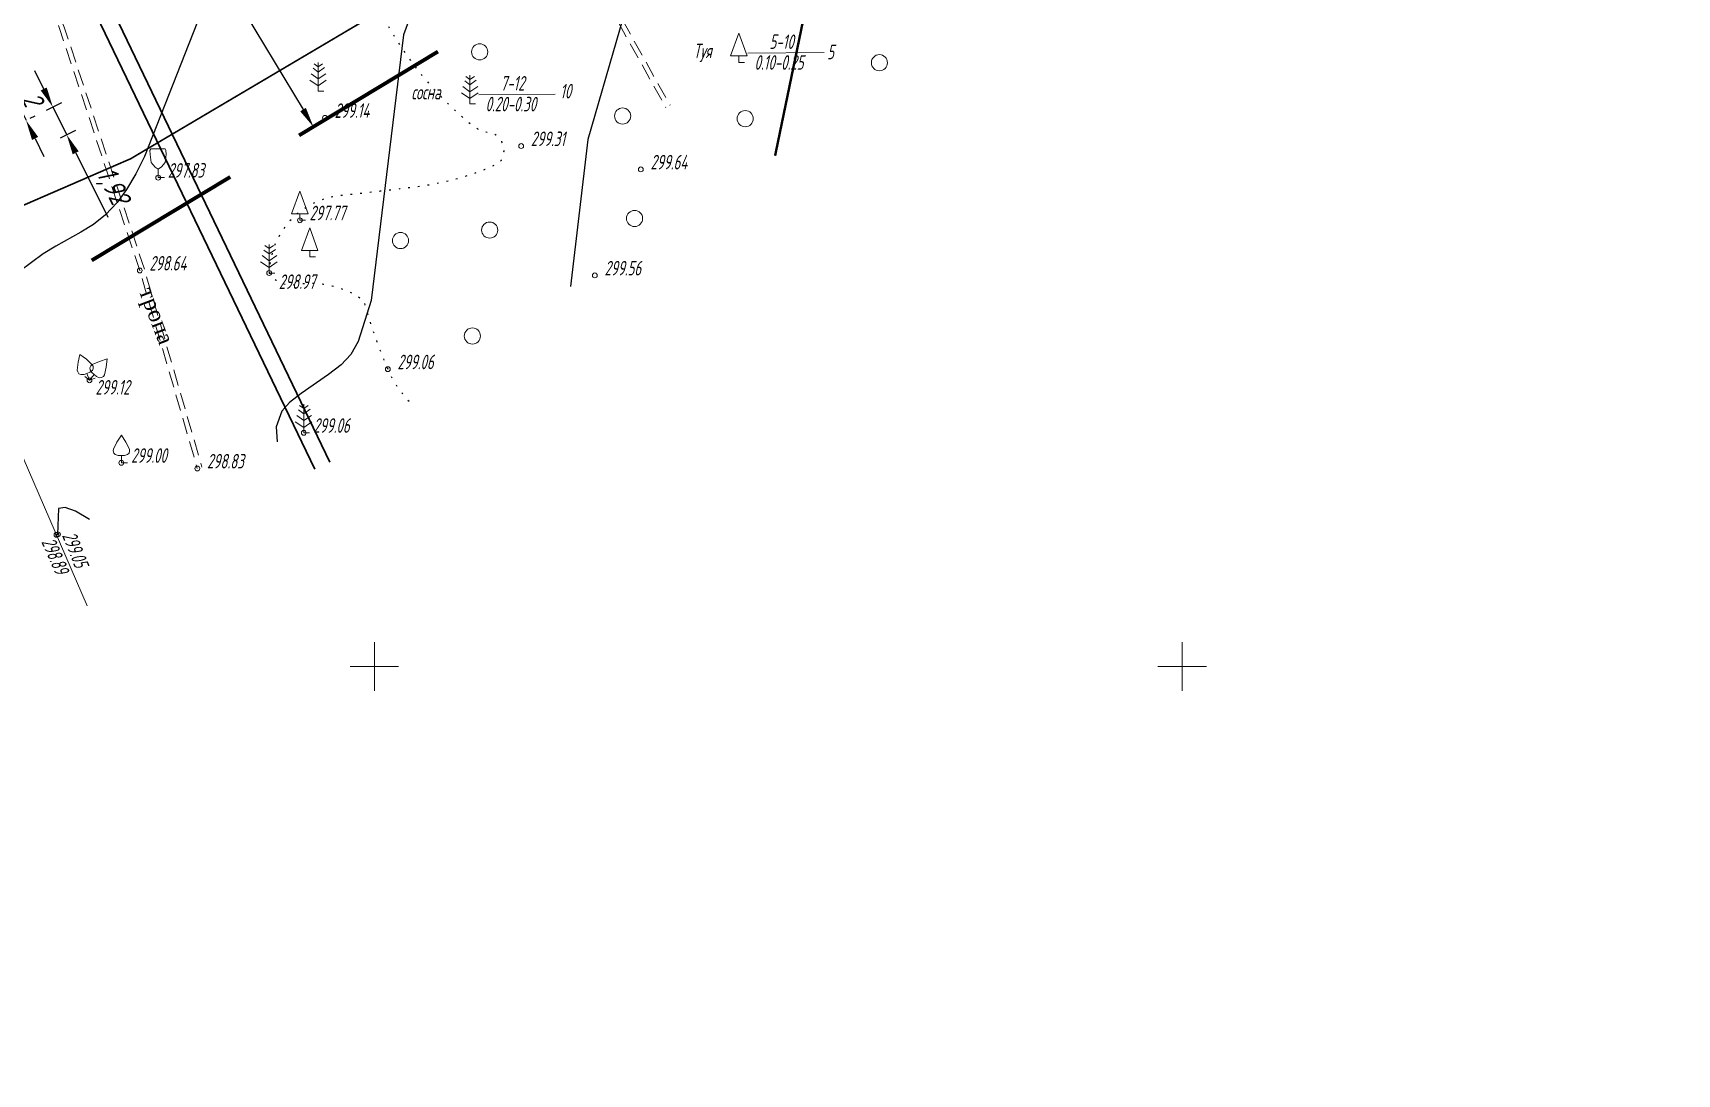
# Model space of a CAD drawing. Header units: metres. Extents: x -857 to 4713, y -766 to 4803.
# Drawn here: x 1919.6 to 2021.4, y 1957.4 to 2021.8 of the extents above; entities that cross this region are included whole.
import ezdxf
from ezdxf.lldxf.tags import DXFTag

# ---------------------------------------------------------------- set-up
doc = ezdxf.new("R2010")
doc.units = ezdxf.units.M
for name, pattern in [('71327800', [1, 0, -1]), ('DASHED', [0.75, 0.5, -0.25]), ('DASHEDX2', [1.5, 1, -0.5])]:
    doc.linetypes.add(name, pattern=pattern)
for name, color, linetype, lineweight, transparency in [('31252100', 7, 'Continuous', 18, 0.65), ('71133200', 7, 'Continuous', 18, 0.65), ('71133300', 7, 'Continuous', 18, 0.65), ('71133600', 7, 'Continuous', 18, 0.65), ('71133800', 7, 'Continuous', 18, 0.65), ('Commun', 7, 'Continuous', 18, 0.65), ('GEO_POINTS', 7, 'Continuous', 18, 0.65), ('Grid', 7, 'Continuous', 18, 0.65), ('Otm', 7, 'Continuous', 18, 0.65), ('Sit', 7, 'Continuous', 18, 0.65), ('Text', 7, 'Continuous', 18, 0.65)]:
    doc.layers.add(name, color=color, linetype=linetype, lineweight=lineweight, transparency=transparency)
for name, color, linetype in [('71327800', 7, 'Continuous'), ('R_Поверхность1_CNT-MAJ', 7, 'Continuous'), ('R_Поверхность1_CNT-MIN', 7, 'Continuous')]:
    doc.layers.add(name, color=color, linetype=linetype)
doc.layers.add('оси и размеры', color=7, linetype='Continuous', lineweight=18)
doc.styles.add('eskd', font='ESKD1.shx', dxfattribs={"width": 1.2, "oblique": 15})
doc.styles.get("Standard").update_dxf_attribs({"font": 'GOST_0.TTF', "oblique": 15})
doc.styles.add('style1', font='times.ttf', dxfattribs={"height": 1})
tags = doc.linetypes.add('122-6_3 Газопровод-тр.подземный', pattern='A,8,-2,8,-2,2.7,["Г",Standard,S=2.5,R=0,X=0,Y=-1.25],-2.5,2.8,-2,8,-2,8,-2', length=50).pattern_tags.tags
tags[12] = DXFTag(74, 10)
doc.linetypes.add('KABELww_500', pattern='A,0.0001,-0.4,[131,ltypeshp.shx,S=0.4,R=90,X=0.4,Y=-0.4],0.2,[131,ltypeshp.shx,S=0.2,R=90,X=0.4,Y=-0.2],3.6,[131,ltypeshp.shx,S=0.2,R=-90,X=-0.4,Y=0.2],0.2,[131,ltypeshp.shx,S=0.4,R=-90,X=-0.4,Y=0.4],-0.8,4,-0.4', length=9.6001)
doc.dimstyles.new('ISO-25', dxfattribs={"dimtxt": 2.5, "dimasz": 2.5, "dimexe": 1.25, "dimexo": 0.625, "dimtad": 1, "dimtxsty": 'Standard', "dimcen": 2.5, "dimadec": 0, "dimazin": 0, "dimtfac": 1, "dimtmove": 0, "dimatfit": 3, "dimfxl": 1, "dimarcsym": 0})

# ---------------------------------------------------------------- blocks, each defined once
blk = doc.blocks.new('71133200')
for p, q in [((-0.924145, 3.560442), (-1.024145, 3.360442)), ((-1.024145, 3.360442), (-0.977382, 2.864397)), ((-0.977382, 2.864397), (-0.861899, 1.88241)), ((-0.024145, 3.560442), (-0.924145, 3.560442)), ((-0.024145, 3.560442), (0.875855, 3.560442)), ((0.861899, 1.88241), (0.975974, 2.864397)), ((0.875855, 3.560442), (0.958164, 3.395824)), ((0.975974, 2.864397), (0.958164, 3.395824)), ((-0.861899, 1.88241), (-0.374616, 1.28565)), ((-0.374616, 1.28565), (0, 1.039723)), ((0, 1.039723), (0.401375, 1.321765)), ((0, 0), (0, 1.039723)), ((0.8, 0), (0, 0)), ((0.401375, 1.321765), (0.861899, 1.88241))]:
    blk.add_line(p, q)
at = {"style": 'eskd', "oblique": 14.99997778}
blk.add_attdef('Z', (1.873004, -0.239356), '', height=2, dxfattribs=at)
blk = doc.blocks.new('71133300')
for p, q in [((0, 0.91), (0, 0)), ((0, 0), (0.76, 0))]:
    blk.add_line(p, q)
blk.add_lwpolyline([(0, 0.91), (-0.38, 0.91), (-0.76, 1.03), (-0.95, 1.21), (-1.01, 1.47), (-0.99, 1.69), (-0.54, 2.57), (0, 3.42), (0.54, 2.57), (0.99, 1.69), (1.01, 1.47), (0.95, 1.21), (0.76, 1.03), (0.39, 0.91)], close=True)
at = {"style": 'eskd', "oblique": 15}
blk.add_attdef('Z', (1.77, -0.69), '', height=2, dxfattribs=at)
blk = doc.blocks.new('71133600')
for p, q in [((-0.86, 2.16), (0, 1.51)), ((-0.52, 3.39), (0, 3.02)), ((0, 3.02), (0.55, 3.39)), ((0, 1.51), (0.96, 2.16))]:
    blk.add_line(p, q)
for points in [[(-0.64, 2.84), (0, 2.37), (0, 2.37), (0.78, 2.93)], [(0.71, 0), (0, 0), (0, 3.55)], [(-1.05, 1.38), (0, 0.67), (1, 1.38)]]:
    blk.add_lwpolyline(points)
at = {"style": 'eskd', "oblique": 15}
blk.add_attdef('Z', (2.03, -0.19), '', height=2, dxfattribs=at)
blk = doc.blocks.new('71133800')
blk.add_lwpolyline([(0.71, 0), (0, 0), (0, 0.8), (-1.03, 0.8), (0, 3.61), (1.01, 0.8), (-0.03, 0.8)])
at = {"style": 'eskd', "oblique": 15}
blk.add_attdef('Z', (1.57, -0.8), '', height=2, dxfattribs=at)
blk = doc.blocks.new('31252100a')
blk.add_circle((0, 0), 1)
blk = doc.blocks.new('GRID')
at = {"layer": 'Grid', "color": 104}
blk.add_line((-1.5, 0), (1.5, 0), dxfattribs=at)
for points in [[(0, 0), (0, 1.5)], [(0, 0), (0, -1.5)]]:
    blk.add_lwpolyline(points, dxfattribs=at)
blk = doc.blocks.new('*D337')
at = {"color": 0, "lineweight": -2, "transparency": 16777216}
for p, q in [((1917.78, 2019.35), (1917.23, 2020.47)), ((1918.34, 2018.23), (1919.22, 2016.44)), ((1918.59, 2018.36), (1918.9, 2018.51)), ((1919.48, 2016.56), (1919.79, 2016.71)), ((1919.78, 2015.31), (1920.33, 2014.19))]:
    blk.add_line(p, q, dxfattribs=at)
at = {"color": 0, "transparency": 16777216}
for points in [[(1917.97, 2019.45), (1917.6, 2019.26), (1918.34, 2018.23)], [(1919.97, 2015.41), (1919.59, 2015.22), (1919.22, 2016.44)]]:
    blk.add_solid(points, dxfattribs=at)
at = {"layer": 'Defpoints', "color": 0, "transparency": 16777216}
for p in [(1918.31, 2018.22), (1919.2, 2016.42), (1919.22, 2016.44)]:
    blk.add_point(p, dxfattribs=at)
at = {"color": 0, "transparency": 16777216, "insert": (1919.62, 2017.75), "char_height": 1.25, "attachment_point": 5, "rotation": 296.2844}
blk.add_mtext('2', dxfattribs=at)
blk = doc.blocks.new('*D344')
at = {"color": 0, "lineweight": -2, "transparency": 16777216}
for p, q in [((1920.32, 2018.37), (1919.76, 2019.49)), ((1920.49, 2017.06), (1921.44, 2017.54)), ((1920.88, 2017.26), (1921.74, 2015.54)), ((1921.35, 2015.35), (1922.3, 2015.82)), ((1922.3, 2014.42), (1924.29, 2010.45))]:
    blk.add_line(p, q, dxfattribs=at)
at = {"color": 0, "transparency": 16777216}
for points in [[(1920.5, 2018.47), (1920.13, 2018.28), (1920.88, 2017.26)], [(1922.48, 2014.52), (1922.11, 2014.33), (1921.74, 2015.54)]]:
    blk.add_solid(points, dxfattribs=at)
at = {"layer": 'Defpoints', "color": 0, "transparency": 16777216}
for p in [(1920.21, 2016.92), (1921.07, 2015.21), (1921.74, 2015.54)]:
    blk.add_point(p, dxfattribs=at)
at = {"color": 0, "transparency": 16777216, "insert": (1924.5, 2012.34), "char_height": 1.25, "attachment_point": 5, "rotation": 296.6612}
blk.add_mtext('1,92', dxfattribs=at)
blk = doc.blocks.new('*D357')
at = {"color": 0, "lineweight": -2, "transparency": 16777216}
for p, q in [((1915.72, 2051.94), (1915.98, 2052.1)), ((1916.09, 2050.71), (1936.37, 2017.1)), ((1937.28, 2016.19), (1937.55, 2016.35))]:
    blk.add_line(p, q, dxfattribs=at)
at = {"color": 0, "transparency": 16777216}
for points in [[(1916.27, 2050.82), (1915.91, 2050.6), (1915.45, 2051.78)], [(1936.54, 2017.21), (1936.19, 2016.99), (1937.01, 2016.03)]]:
    blk.add_solid(points, dxfattribs=at)
at = {"layer": 'Defpoints', "color": 0, "transparency": 16777216}
for p in [(1915.45, 2051.78), (1937.01, 2016.03, 300.75), (1937.01, 2016.03)]:
    blk.add_point(p, dxfattribs=at)
at = {"color": 0, "transparency": 16777216, "insert": (1927.03, 2034.39), "char_height": 1.25, "attachment_point": 5, "rotation": 301.0986}
blk.add_mtext('40', dxfattribs=at)

msp = doc.modelspace()

# ---------------------------------------------------------------- linework, layer by layer
at = {"linetype": 'DASHED', "lineweight": 70, "ltscale": 20, "elevation": 300.747}
msp.add_lwpolyline([(2015.012, 2171.826), (1970.385, 2036.163), (1889.966, 1987.654)], dxfattribs=at)
msp.add_circle((1927.819, 2018.595), 2784.802)
at = {"layer": '71327800', "linetype": '71327800', "ltscale": 0.5, "elevation": 303.345, "flags": 128}
msp.add_lwpolyline([(1940.579, 2024.391, 0.1198235), (1946.777, 2016.169, 0.1626358), (1948.115, 2015.659, -0.4805931), (1948.497, 2013.781, -0.0793003), (1943.589, 2012.345, -0.0053635), (1938.651, 2011.772, 0.3787898), (1934.265, 2006.987, 0.3208535), (1936.007, 2006.296, -0.1944736), (1940.117, 2005.301, 0.0367257), (1941.609, 2001.035, 0.0902399), (1942.952, 1999.028, 5.52321)], format="xyb", dxfattribs=at)
at = {"layer": 'Commun', "color": 1, "linetype": 'KABELww_500', "lineweight": 30, "elevation": 289.986, "flags": 128}
for points in [[(1823.243, 2243.929), (1855.866, 2166.081), (1875.595, 2122.577), (1937.084, 1994.846)], [(1911.599, 2187.963), (1910.82, 2191.881), (1900.057, 2189.589), (1901.548, 2182.887), (1892.621, 2181.167), (1874.222, 2128), (1938.021, 1995.278)]]:
    msp.add_lwpolyline(points, dxfattribs=at)
at = {"layer": 'GEO_POINTS', "color": 1}
for points, elevation in [([(1937.72, 2016.59), (1937.72, 2016.59)], 299.141), ([(1949.862, 2014.843), (1949.862, 2014.843)], 299.306), ([(1927.396, 2012.891), (1927.396, 2012.891)], 297.83), ([(1957.27, 2013.4), (1957.27, 2013.4)], 299.643), ([(1936.17, 2010.253), (1936.17, 2010.253)], 297.774), ([(1926.259, 2007.143), (1926.259, 2007.143)], 298.639), ([(1934.265, 2006.987), (1934.265, 2006.987)], 298.972), ([(1954.423, 2006.84), (1954.423, 2006.84)], 299.558), ([(1941.609, 2001.035), (1941.609, 2001.035)], 299.063), ([(1923.147, 2000.351), (1923.147, 2000.351)], 299.124), ([(1936.409, 1997.1), (1936.409, 1997.1)], 299.055), ([(1925.12, 1995.244), (1925.12, 1995.244)], 299), ([(1929.821, 1994.896), (1929.821, 1994.896)], 298.834), ([(1921.103, 1990.786), (1921.103, 1990.786)], 298.893), ([(1921.201, 1990.818), (1921.201, 1990.818)], 299.048)]:
    msp.add_lwpolyline(points, dxfattribs=dict(at, elevation=elevation))
for centre in [(1937.72, 2016.59, 299.141), (1949.862, 2014.843, 299.306), (1927.396, 2012.891, 297.83), (1957.27, 2013.4, 299.643), (1936.17, 2010.253, 297.774), (1926.259, 2007.143, 298.639), (1934.265, 2006.987, 298.972), (1954.423, 2006.84, 299.558), (1941.609, 2001.035, 299.063), (1923.147, 2000.351, 299.124), (1936.409, 1997.1, 299.055), (1925.12, 1995.244, 299), (1929.821, 1994.896, 298.834), (1921.103, 1990.786, 298.893), (1921.201, 1990.818, 299.048)]:
    msp.add_circle(centre, 0.15, dxfattribs=at)
at = {"layer": 'R_Поверхность1_CNT-MAJ', "color": 32, "const_width": 0.15, "elevation": 300}
msp.add_lwpolyline([(1972.204, 2041.273, 0.0271106), (1965.579, 2014.242, -2.4523453)], format="xyb", dxfattribs=at)
at = {"layer": 'R_Поверхность1_CNT-MIN', "color": 32}
for points, elevation in [([(1973.888, 2066.961), (1973.879, 2066.95), (1973.343, 2065.988), (1973.055, 2065.006), (1972.752, 2063.162), (1972.502, 2062.389), (1972.058, 2061.649), (1971.094, 2060.413), (1967.353, 2049.171), (1957.081, 2025.953), (1953.995, 2015.258), (1952.922, 2006.16)], 299.5), ([(1943.607, 2049.739), (1939.813, 2044.875), (1935.666, 2038.617), (1930.553, 2024.385), (1926.543, 2014.194), (1926.006, 2013.12), (1925.448, 2012.165), (1924.864, 2011.35), (1924.143, 2010.587), (1923.392, 2009.992), (1922.621, 2009.51), (1921.058, 2008.658), (1920.287, 2008.176), (1915.209, 2004.419), (1915.209, 2004.419)], 298.5), ([(1943.555, 2024.397), (1942.582, 2021.734), (1940.586, 2005.289), (1939.774, 2002.749), (1939.322, 2001.945), (1938.73, 2001.314), (1937.948, 2000.704), (1936.243, 1999.542), (1935.532, 1998.983), (1935.059, 1998.436), (1934.693, 1997.469), (1934.763, 1996.549)], 299), ([(1923.141, 1991.736), (1922.284, 1992.25), (1921.645, 1992.474), (1921.225, 1992.407), (1921.171, 1990.808), (1921.115, 1990.759)], 299)]:
    msp.add_lwpolyline(points, dxfattribs=dict(at, elevation=elevation))
at = {"layer": 'Sit', "elevation": 296.015}
msp.add_lwpolyline([(1882.561, 2079.818), (1892.248, 2057.394), (1897.725, 2044.838), (1903.459, 2031.606), (1906.813, 2023.818), (1913.024, 2009.432), (1923.006, 1986.394)], dxfattribs=at)
at = {"layer": 'Sit', "linetype": 'DASHEDX2', "flags": 128}
for points, elevation in [([(1902.857, 2069.872), (1906.991, 2059.029), (1912.8, 2044.229), (1916.803, 2034.897), (1921.296, 2022.114), (1926.259, 2007.143), (1929.821, 1994.896)], 296.46), ([(1903.138, 2069.979), (1907.271, 2059.138), (1913.078, 2044.343), (1917.083, 2035.006), (1921.58, 2022.21), (1926.545, 2007.232), (1930.109, 1994.98)], 296.46), ([(1948.873, 2034.015), (1953.629, 2026.527), (1958.815, 2017.226)], 299.017), ([(1949.126, 2034.176), (1953.887, 2026.681), (1959.077, 2017.372)], 299.017)]:
    msp.add_lwpolyline(points, dxfattribs=dict(at, elevation=elevation))
at = {"layer": 'Sit', "flags": 128}
for points in [[(1963.891, 2020.591), (1968.622, 2020.625)], [(1947.247, 2018.018), (1951.977, 2018.051)]]:
    msp.add_lwpolyline(points, dxfattribs=at)
at = {"layer": 'оси и размеры', "linetype": '122-6_3 Газопровод-тр.подземный', "const_width": 0.1, "elevation": -0.093}
msp.add_lwpolyline([(2004.833, 2050.238), (1975.217, 2043.327), (1925.693, 2014.058), (1916.169, 2009.928), (1903.084, 2040.1)], dxfattribs=at)

# ---------------------------------------------------------------- block references
at = {"layer": '31252100', "color": 7, "xscale": 0.5, "yscale": 0.5, "zscale": 0.5}
for p in [(1947.294, 2020.672), (1972.036, 2020), (1956.142, 2016.702), (1963.729, 2016.541), (1956.882, 2010.363), (1947.917, 2009.645), (1942.395, 2008.996), (1946.845, 2003.089)]:
    msp.add_blockref('31252100a', p, dxfattribs=at)
at = {"layer": '71133200', "color": 0, "xscale": 0.5, "yscale": 0.5, "zscale": 0.5}
msp.add_blockref('71133200', (1927.396, 2012.891, 297.83), dxfattribs=at)
at = {"layer": '71133300', "color": 0, "yscale": 0.5, "zscale": 0.5}
for xscale, rotation in [(0.5, 20.28530653153805), (-0.4999999999999999, 320.3630684543081)]:
    msp.add_blockref('71133300', (1923.147, 2000.351, 299.124), dxfattribs=dict(at, xscale=xscale, rotation=rotation))
at = {"layer": '71133300', "color": 0, "xscale": 0.5, "yscale": 0.5, "zscale": 0.5}
msp.add_blockref('71133300', (1925.12, 1995.244, 299), dxfattribs=at)
at = {"layer": '71133600', "color": 0, "xscale": 0.5, "yscale": 0.5, "zscale": 0.5}
for p in [(1937.303, 2018.239, 299.141), (1934.265, 2006.987, 298.972), (1936.409, 1997.1, 299.055)]:
    msp.add_blockref('71133600', p, dxfattribs=at)
at = {"layer": '71133600', "color": 7, "xscale": 0.5, "yscale": 0.5, "zscale": 0.5}
msp.add_blockref('71133600', (1946.693, 2017.451), dxfattribs=at)
at = {"layer": '71133800', "color": 0, "xscale": 0.5, "yscale": 0.5, "zscale": 0.5}
for p in [(1963.338, 2020.024), (1936.17, 2010.253, 297.774), (1936.781, 2007.98, 298.828)]:
    msp.add_blockref('71133800', p, dxfattribs=at)
at = {"layer": 'Grid', "color": 7, "linetype": 'Continuous'}
for p in [(1940.777, 1982.64), (1990.777, 1982.64)]:
    msp.add_blockref('GRID', p, dxfattribs=at)

# ---------------------------------------------------------------- texts
at = {"layer": 'GEO_POINTS', "oblique": 13, "width": 0.8}
for s, p in [('299.14', (1938.32, 2016.59, 299.141)), ('299.31', (1950.462, 2014.843, 299.306)), ('299.64', (1957.87, 2013.4, 299.643)), ('297.83', (1927.996, 2012.891, 297.83)), ('297.77', (1936.77, 2010.253, 297.774)), ('298.64', (1926.859, 2007.143, 298.639)), ('298.97', (1934.865, 2006.003, 298.972)), ('299.56', (1955.023, 2006.84, 299.558)), ('299.06', (1942.209, 2001.035, 299.063)), ('299.12', (1923.525, 1999.469, 299.124)), ('299.06', (1937.009, 1997.1, 299.055)), ('299.00', (1925.72, 1995.244, 299)), ('298.83', (1930.421, 1994.896, 298.834))]:
    msp.add_text(s, height=0.9, dxfattribs=at).set_placement(p)
for s, rotation, p in [('298.89', 293.42754, (1920.153, 1990.362, 298.893)), ('299.05', 291.62076, (1921.442, 1990.75, 299.048))]:
    msp.add_text(s, height=0.9, rotation=rotation, dxfattribs=at).set_placement(p)
at = {"layer": 'Otm', "oblique": 13, "width": 0.8}
for s, p in [('Туя', (1960.531, 2020.281, 0.02)), ('5-10', (1965.229, 2020.852, 0.02)), ('5', (1968.804, 2020.217, 0.02)), ('0.10-0.25', (1964.303, 2019.566, 0.02)), ('7-12', (1948.584, 2018.278, 0.02)), ('сосна', (1943.071, 2017.731, 0.02)), ('10', (1952.278, 2017.793, 0.02)), ('0.20-0.30', (1947.659, 2016.992, 0.02))]:
    msp.add_text(s, height=0.9, dxfattribs=at).set_placement(p)
at = {"layer": 'Text', "style": 'style1'}
msp.add_text('тропа', height=1, rotation=290.84475, dxfattribs=at).set_placement((1926.194, 2005.874, -296.436))

# ---------------------------------------------------------------- dimensions: what is measured, and where the dimension line sits
dim = msp.add_aligned_dim(p1=(1915.448, 2051.781), p2=(1937.012, 2016.032, 300.747), distance=0, text='40', dimstyle='ISO-25', override={"dimscale": 0.5})
dim.commit()
dim.dimension.update_dxf_attribs({"geometry": '*D357', "text_midpoint": (1927.032, 2034.391)})
for p1, p2, distance, picture, middle in [((1918.314, 2018.221), (1919.202, 2016.424), 0.026, '*D337', (1919.621, 2017.749)), ((1920.209, 2016.921), (1921.07, 2015.206), 0.747, '*D344', (1924.499, 2012.341))]:
    dim = msp.add_aligned_dim(p1=p1, p2=p2, distance=distance, dimstyle='ISO-25', override={"dimscale": 0.5})
    dim.commit()
    dim.dimension.update_dxf_attribs({"geometry": picture, "text_midpoint": middle})

doc.saveas('drawing.dxf')
